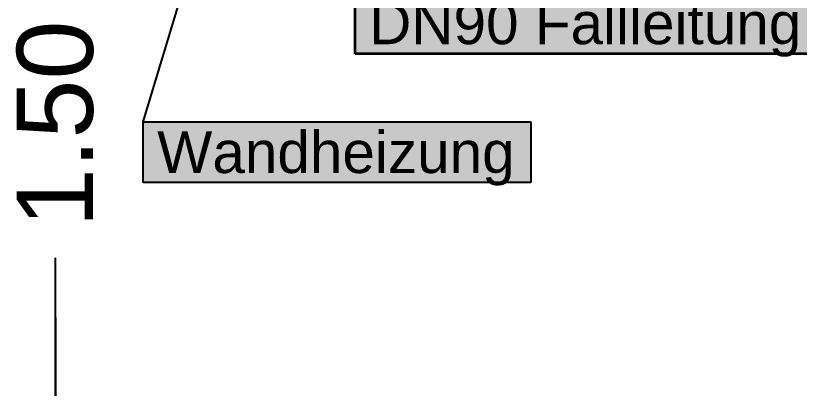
# Model space of a CAD drawing. Extents: x 0 to 756, y -25 to 420.
# Drawn here: x 147.8 to 188.99, y 239.81 to 259.41 of the extents above; entities that cross this region are included whole.
import ezdxf

# ---------------------------------------------------------------- set-up
doc = ezdxf.new("R2010")
doc.units = 0
doc.layers.get('0').update_dxf_attribs({"lineweight": 25})
for name, color, linetype, lineweight in [('S_Text', 7, 'Continuous', 35), ('Standard', 7, 'Continuous', 25), ('X_Text', 7, 'Continuous', 25)]:
    doc.layers.add(name, color=color, linetype=linetype, lineweight=lineweight)
doc.styles.get("Standard").update_dxf_attribs({"font": 'arial.ttf'})

# ---------------------------------------------------------------- blocks, each defined once
blk = doc.blocks.new('Referenz-A0T78OQ1OY')
at = {"layer": 'Standard', "color": 0, "lineweight": -2}
for p, q in [((149.895, 237.533), (149.895, 246.679)), ((149.895, 243.533), (149.895, 234.533)), ((149.895, 231.533), (149.895, 240.533))]:
    blk.add_line(p, q, dxfattribs=at)
at = {"layer": 'Standard', "color": 0, "lineweight": -2, "insert": (147.863, 248.279), "char_height": 4, "attachment_point": 1, "rotation": 90}
blk.add_mtext('{\\fArial;1.50}', dxfattribs=at)
blk = doc.blocks.new('Bauteilbeschriftung-A0T78P07OY', base_point=(154.507, 250.633))
at = {"color": 0, "linetype": 'ByBlock', "lineweight": -2, "ltscale": 0.25}
blk.add_line((154.507, 253.833), (158.147, 265.939), dxfattribs=at)
at = {"color": 0, "lineweight": -2}
for p, q in [((154.507, 253.833), (174.889, 253.833)), ((154.507, 250.633), (154.507, 253.833)), ((174.889, 253.833), (174.889, 250.633)), ((174.889, 250.633), (154.507, 250.633))]:
    blk.add_line(p, q, dxfattribs=at)
at = {"color": 0, "linetype": 'ByBlock', "lineweight": -2, "ltscale": 0.25}
for points in [[(157.976, 264.138), (157.188, 264.138), (158.147, 265.939)], [(157.954, 263.908), (157.976, 264.138), (157.188, 264.138)]]:
    blk.add_solid(points, dxfattribs=at)
at = {"color": 7, "linetype": 'ByBlock', "lineweight": -2, "ltscale": 0.25, "true_color": 0xffffff}
for points in [[(154.507, 250.633), (174.889, 250.633), (154.507, 253.833)], [(174.889, 250.633), (154.507, 253.833), (174.889, 253.833)]]:
    blk.add_solid(points, dxfattribs=at)
at = {"color": 0, "linetype": 'ByBlock', "lineweight": -2, "ltscale": 0.25, "insert": (155.24, 253.333), "char_height": 2.2, "attachment_point": 1}
blk.add_mtext('{\\fArial;Wandheizung}', dxfattribs=at)
blk = doc.blocks.new('Bauteilbeschriftung-A0T78P1NOY', base_point=(165.648, 257.407))
at = {"color": 0, "linetype": 'ByBlock', "lineweight": -2, "ltscale": 0.35}
blk.add_line((165.648, 260.607), (169.711, 264.773), dxfattribs=at)
at = {"color": 0, "lineweight": -2}
for p, q in [((165.648, 260.607), (204.349, 260.607)), ((165.648, 257.407), (165.648, 260.607)), ((204.349, 260.607), (204.349, 257.407)), ((204.349, 257.407), (165.648, 257.407))]:
    blk.add_line(p, q, dxfattribs=at)
at = {"color": 0, "linetype": 'ByBlock', "lineweight": -2, "ltscale": 0.35}
for points in [[(168.964, 263.621), (168.029, 263.621), (169.711, 264.773)], [(168.601, 263.062), (168.964, 263.621), (168.029, 263.621)]]:
    blk.add_solid(points, dxfattribs=at)
at = {"color": 7, "linetype": 'ByBlock', "lineweight": -2, "ltscale": 0.35, "true_color": 0xffffff}
for points in [[(165.648, 257.407), (204.349, 257.407), (165.648, 260.607)], [(204.349, 257.407), (165.648, 260.607), (204.349, 260.607)]]:
    blk.add_solid(points, dxfattribs=at)
at = {"color": 0, "linetype": 'ByBlock', "lineweight": -2, "ltscale": 0.35, "insert": (166.381, 260.107), "char_height": 2.2, "attachment_point": 1}
blk.add_mtext('{\\fArial;DN90 Fallleitung Abwasser}', dxfattribs=at)

msp = doc.modelspace()

# ---------------------------------------------------------------- block references
at = {"color": 8, "lineweight": 25, "ltscale": 0.25, "true_color": 0x808080}
msp.add_blockref('Referenz-A0T78OQ1OY', (0, 0), dxfattribs=at)
at = {"layer": 'S_Text', "color": 7, "ltscale": 0.35}
msp.add_blockref('Bauteilbeschriftung-A0T78P1NOY', (165.648, 257.407), dxfattribs=at)
at = {"layer": 'X_Text', "color": 7, "ltscale": 0.25}
msp.add_blockref('Bauteilbeschriftung-A0T78P07OY', (154.507, 250.633), dxfattribs=at)

doc.saveas('drawing.dxf')
